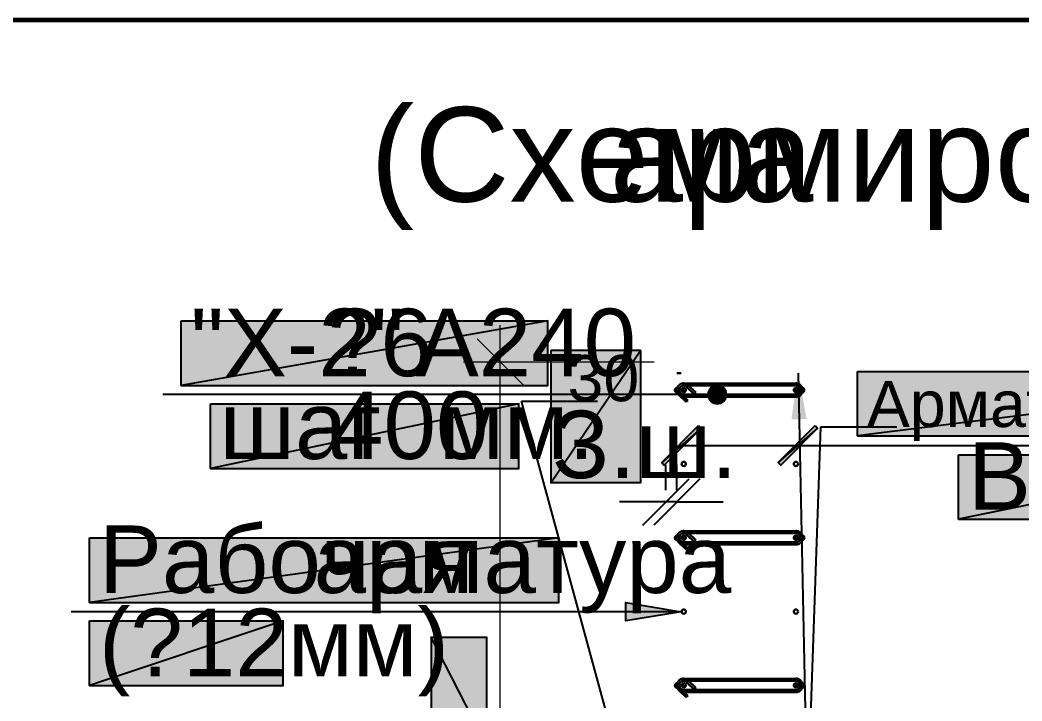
# Model space of a CAD drawing. Extents: x 8 to 21351, y 0 to 420.
# Drawn here: x 10113 to 10167.3, y 255.2 to 292.1 of the extents above; entities that cross this region are included whole.
import ezdxf

# ---------------------------------------------------------------- set-up
doc = ezdxf.new("R2010")
doc.units = 0
for name, color, linetype in [('PDF_ВЫНОСКИ', 7, 'Continuous'), ('TEY_REVIEW_AXIS', 7, 'Continuous'), ('TEY_REVIEW_LEADER', 7, 'Continuous')]:
    doc.layers.add(name, color=color, linetype=linetype)
doc.styles.add('TEYPDFCAD_TEXT', font='arial.ttf')
doc.dimstyles.new('TEYPDFCAD_SCALE_1', dxfattribs={"dimtxt": 2.5, "dimasz": 2.5, "dimexe": 1.25, "dimexo": 0.75, "dimtad": 1, "dimdsep": 46, "dimtxsty": 'Standard', "dimcen": 0.09, "dimadec": 0, "dimazin": 0, "dimtfac": 1, "dimtofl": 0, "dimtmove": 0, "dimatfit": 3, "dimfxl": 1, "dimarcsym": 0})

msp = doc.modelspace()

# ---------------------------------------------------------------- hatches: boundary and pattern name
at = {"true_color": 0xffffff}
h = msp.add_hatch(color=0, dxfattribs=at)
h.paths.add_polyline_path([(10121.728, 275.781), (10141.603, 275.781), (10121.728, 272.267)])
h.paths.add_polyline_path([(10141.603, 275.781), (10121.728, 272.267), (10141.603, 272.267)])
h = msp.add_hatch(color=0, dxfattribs=at)
h.paths.add_polyline_path([(10141.752, 274.172), (10141.752, 266.996), (10146.62, 274.172)])
h.paths.add_polyline_path([(10141.752, 266.996), (10146.62, 274.172), (10146.62, 266.996)])
h = msp.add_hatch(color=0, dxfattribs=at)
h.paths.add_polyline_path([(10158.367, 273.029), (10186.371, 273.029), (10158.367, 269.536)])
h.paths.add_polyline_path([(10186.371, 273.029), (10158.367, 269.536), (10186.371, 269.536)])
for points in [[(10148.715, 272.013), (10148.694, 272.076), (10148.652, 272.119), (10148.588, 272.14), (10148.525, 272.119), (10148.483, 272.076), (10148.461, 272.013), (10148.483, 271.949), (10148.525, 271.907), (10148.588, 271.886), (10148.652, 271.907), (10148.694, 271.949)], [(10155.404, 272.013), (10155.383, 272.076), (10155.341, 272.119), (10155.277, 272.14), (10155.214, 272.119), (10155.171, 272.076), (10155.15, 272.013), (10155.171, 271.949), (10155.214, 271.907), (10155.277, 271.886), (10155.341, 271.907), (10155.383, 271.949)], [(10155.51, 272.013), (10155.489, 272.076), (10155.446, 272.119), (10155.383, 272.14), (10155.319, 272.119), (10155.277, 272.076), (10155.256, 272.013), (10155.277, 271.949), (10155.319, 271.907), (10155.383, 271.886), (10155.446, 271.907), (10155.489, 271.949)], [(10151.234, 271.589), (10151.277, 271.78), (10150.769, 271.78)], [(10148.715, 264.012), (10148.694, 264.075), (10148.652, 264.118), (10148.588, 264.139), (10148.525, 264.118), (10148.483, 264.075), (10148.461, 264.012), (10148.483, 263.948), (10148.525, 263.906), (10148.588, 263.885), (10148.652, 263.906), (10148.694, 263.948)], [(10155.404, 264.012), (10155.383, 264.075), (10155.341, 264.118), (10155.277, 264.139), (10155.214, 264.118), (10155.171, 264.075), (10155.15, 264.012), (10155.171, 263.948), (10155.214, 263.906), (10155.277, 263.885), (10155.341, 263.906), (10155.383, 263.948)], [(10155.51, 264.012), (10155.489, 264.075), (10155.446, 264.118), (10155.383, 264.139), (10155.319, 264.118), (10155.277, 264.075), (10155.256, 264.012), (10155.277, 263.948), (10155.319, 263.906), (10155.383, 263.885), (10155.446, 263.906), (10155.489, 263.948)], [(10148.821, 260.011), (10145.816, 259.524), (10145.816, 260.519)], [(10148.715, 256.011), (10148.694, 256.074), (10148.652, 256.117), (10148.588, 256.138), (10148.525, 256.117), (10148.483, 256.074), (10148.461, 256.011), (10148.483, 255.947), (10148.525, 255.905), (10148.588, 255.884), (10148.652, 255.905), (10148.694, 255.947)], [(10155.404, 256.011), (10155.383, 256.074), (10155.341, 256.117), (10155.277, 256.138), (10155.214, 256.117), (10155.171, 256.074), (10155.15, 256.011), (10155.171, 255.947), (10155.214, 255.905), (10155.277, 255.884), (10155.341, 255.905), (10155.383, 255.947)], [(10155.51, 256.011), (10155.489, 256.074), (10155.446, 256.117), (10155.383, 256.138), (10155.319, 256.117), (10155.277, 256.074), (10155.256, 256.011), (10155.277, 255.947), (10155.319, 255.905), (10155.383, 255.884), (10155.446, 255.905), (10155.489, 255.947)]]:
    msp.add_hatch(color=7).paths.add_polyline_path(points)
h = msp.add_hatch(color=7)
h.paths.add_polyline_path([(10150.43, 272.14), (10150.324, 271.971), (10150.769, 271.78)])
h.paths.add_polyline_path([(10150.324, 271.971), (10150.769, 271.78), (10150.282, 271.78)])
h.paths.add_polyline_path([(10150.769, 271.78), (10150.282, 271.78), (10150.324, 271.589)])
h = msp.add_hatch(color=7)
h.paths.add_polyline_path([(10150.959, 272.246), (10150.769, 272.288), (10150.769, 271.78)])
h.paths.add_polyline_path([(10150.769, 272.288), (10150.769, 271.78), (10150.578, 272.246)])
h.paths.add_polyline_path([(10150.769, 271.78), (10150.578, 272.246), (10150.43, 272.14)])
h = msp.add_hatch(color=7)
h.paths.add_polyline_path([(10151.277, 271.78), (10151.234, 271.971), (10150.769, 271.78)])
h.paths.add_polyline_path([(10151.234, 271.971), (10150.769, 271.78), (10151.128, 272.14)])
h.paths.add_polyline_path([(10150.769, 271.78), (10151.128, 272.14), (10150.959, 272.246)])
h = msp.add_hatch(color=7)
h.paths.add_polyline_path([(10150.324, 271.589), (10150.43, 271.42), (10150.769, 271.78)])
h.paths.add_polyline_path([(10150.43, 271.42), (10150.769, 271.78), (10150.578, 271.314)])
h.paths.add_polyline_path([(10150.769, 271.78), (10150.578, 271.314), (10150.769, 271.272)])
h = msp.add_hatch(color=7)
h.paths.add_polyline_path([(10150.769, 271.272), (10150.959, 271.314), (10150.769, 271.78)])
h.paths.add_polyline_path([(10150.959, 271.314), (10150.769, 271.78), (10151.128, 271.42)])
h.paths.add_polyline_path([(10150.769, 271.78), (10151.128, 271.42), (10151.234, 271.589)])
h = msp.add_hatch(color=0, dxfattribs=at)
h.paths.add_polyline_path([(10123.315, 271.272), (10140.016, 271.272), (10123.315, 267.779)])
h.paths.add_polyline_path([(10140.016, 271.272), (10123.315, 267.779), (10140.016, 267.779)])
h = msp.add_hatch(color=7)
h.paths.add_polyline_path([(10149.753, 270.108), (10149.901, 269.96), (10147.763, 268.097)])
h.paths.add_polyline_path([(10149.901, 269.96), (10147.763, 268.097), (10147.89, 267.949)])
h = msp.add_hatch(color=7)
h.paths.add_polyline_path([(10156.081, 270.108), (10156.208, 269.96), (10154.071, 268.097)])
h.paths.add_polyline_path([(10156.208, 269.96), (10154.071, 268.097), (10154.219, 267.949)])
h = msp.add_hatch(color=0, dxfattribs=at)
h.paths.add_polyline_path([(10163.85, 268.52), (10180.889, 268.52), (10163.85, 265.028)])
h.paths.add_polyline_path([(10180.889, 268.52), (10163.85, 265.028), (10180.889, 265.028)])
h = msp.add_hatch(color=0, dxfattribs=at)
h.paths.add_polyline_path([(10116.775, 264.012), (10142.196, 264.012), (10116.775, 260.519)])
h.paths.add_polyline_path([(10142.196, 264.012), (10116.775, 260.519), (10142.196, 260.519)])
h = msp.add_hatch(color=0, dxfattribs=at)
h.paths.add_polyline_path([(10116.775, 259.524), (10127.253, 259.524), (10116.775, 256.011)])
h.paths.add_polyline_path([(10127.253, 259.524), (10116.775, 256.011), (10127.253, 256.011)])
h = msp.add_hatch(color=0, dxfattribs=at)
h.paths.add_polyline_path([(10135.275, 252.772), (10138.28, 252.772), (10135.275, 258.635)])
h.paths.add_polyline_path([(10138.28, 252.772), (10135.275, 258.635), (10138.28, 258.635)])

# ---------------------------------------------------------------- linework, layer by layer
at = {"color": 7, "lineweight": 5}
msp.add_line((10140.27, 272.288), (10137.772, 274.807), dxfattribs=at)
at = {"color": 0, "lineweight": 0, "true_color": 0xffffff}
for p, q in [((10121.728, 272.267), (10141.603, 272.267)), ((10123.315, 267.779), (10140.016, 267.779)), ((10163.85, 265.028), (10180.889, 265.028)), ((10116.775, 256.011), (10127.253, 256.011))]:
    msp.add_line(p, q, dxfattribs=at)
at = {"color": 7, "lineweight": 30}
for p, q in [((10148.589, 272.042), (10148.588, 272.023)), ((10148.588, 272.023), (10148.59, 271.986)), ((10148.588, 272.023), (10148.589, 272.004)), ((10148.59, 272.06), (10148.589, 272.042)), ((10148.589, 272.004), (10148.591, 271.984)), ((10148.593, 272.078), (10148.59, 272.06)), ((10148.59, 271.986), (10148.596, 271.949)), ((10148.591, 271.984), (10148.593, 271.965)), ((10148.596, 272.096), (10148.593, 272.078)), ((10148.593, 271.965), (10148.597, 271.946)), ((10148.6, 272.114), (10148.596, 272.096)), ((10148.596, 271.949), (10148.605, 271.913)), ((10148.597, 271.946), (10148.601, 271.927)), ((10148.605, 272.131), (10148.6, 272.114)), ((10148.601, 271.927), (10148.607, 271.908)), ((10148.61, 272.148), (10148.605, 272.131)), ((10148.605, 271.913), (10148.618, 271.879)), ((10148.617, 272.165), (10148.61, 272.148)), ((10148.624, 272.182), (10148.617, 272.165)), ((10148.632, 272.198), (10148.624, 272.182)), ((10148.641, 272.214), (10148.632, 272.198)), ((10148.651, 272.229), (10148.641, 272.214)), ((10148.661, 272.244), (10148.651, 272.229)), ((10148.672, 272.258), (10148.661, 272.244)), ((10148.684, 272.272), (10148.672, 272.258)), ((10148.697, 272.285), (10148.684, 272.272)), ((10148.71, 272.298), (10148.697, 272.285)), ((10148.724, 272.31), (10148.71, 272.298)), ((10148.716, 272.035), (10148.715, 272.023)), ((10148.715, 272.023), (10148.717, 271.999)), ((10148.715, 272.023), (10148.716, 272.011)), ((10148.715, 271.759), (10148.715, 272.013)), ((10148.717, 272.047), (10148.716, 272.035)), ((10148.716, 272.011), (10148.717, 271.999)), ((10148.718, 272.059), (10148.717, 272.047)), ((10148.717, 271.999), (10148.72, 271.974)), ((10148.717, 271.999), (10148.718, 271.987)), ((10148.72, 272.071), (10148.718, 272.059)), ((10148.718, 271.987), (10148.72, 271.976)), ((10148.723, 272.083), (10148.72, 272.071)), ((10148.72, 271.976), (10148.723, 271.964)), ((10148.72, 271.974), (10148.726, 271.951)), ((10148.726, 272.094), (10148.723, 272.083)), ((10148.723, 271.964), (10148.726, 271.953)), ((10148.739, 272.321), (10148.724, 272.31)), ((10148.73, 272.105), (10148.726, 272.094)), ((10148.726, 271.953), (10148.73, 271.941)), ((10148.726, 271.951), (10148.735, 271.929)), ((10148.734, 272.117), (10148.73, 272.105)), ((10148.73, 271.941), (10148.734, 271.93)), ((10148.739, 272.127), (10148.734, 272.117)), ((10148.734, 271.93), (10148.739, 271.919)), ((10148.735, 271.929), (10148.745, 271.907)), ((10148.753, 272.332), (10148.739, 272.321)), ((10148.744, 272.138), (10148.739, 272.127)), ((10148.739, 271.919), (10148.744, 271.909)), ((10148.75, 272.148), (10148.744, 272.138)), ((10148.756, 272.158), (10148.75, 272.148)), ((10148.769, 272.341), (10148.753, 272.332)), ((10148.763, 272.168), (10148.756, 272.158)), ((10148.771, 272.178), (10148.763, 272.168)), ((10148.784, 272.35), (10148.769, 272.341)), ((10148.778, 272.187), (10148.771, 272.178)), ((10148.787, 272.196), (10148.778, 272.187)), ((10148.801, 272.358), (10148.784, 272.35)), ((10148.796, 272.204), (10148.787, 272.196)), ((10148.805, 272.212), (10148.796, 272.204)), ((10148.817, 272.366), (10148.801, 272.358)), ((10148.814, 272.219), (10148.805, 272.212)), ((10148.824, 272.226), (10148.814, 272.219)), ((10148.834, 272.372), (10148.817, 272.366)), ((10148.834, 272.232), (10148.824, 272.226)), ((10148.851, 272.378), (10148.834, 272.372)), ((10148.844, 272.238), (10148.834, 272.232)), ((10148.855, 272.243), (10148.844, 272.238)), ((10148.869, 272.383), (10148.851, 272.378)), ((10148.866, 272.248), (10148.855, 272.243)), ((10148.877, 272.253), (10148.866, 272.248)), ((10148.886, 272.387), (10148.869, 272.383)), ((10148.888, 272.256), (10148.877, 272.253)), ((10148.904, 272.39), (10148.886, 272.387)), ((10148.9, 272.259), (10148.888, 272.256)), ((10148.911, 272.262), (10148.9, 272.259)), ((10148.922, 272.392), (10148.904, 272.39)), ((10148.923, 272.264), (10148.911, 272.262)), ((10148.941, 272.393), (10148.922, 272.392)), ((10148.935, 272.266), (10148.923, 272.264)), ((10148.947, 272.267), (10148.935, 272.266)), ((10148.959, 272.394), (10148.941, 272.393)), ((10148.959, 272.267), (10148.947, 272.267)), ((10155.023, 272.373), (10148.948, 272.373)), ((10155.023, 272.267), (10148.948, 272.267)), ((10148.971, 272.267), (10148.959, 272.267)), ((10148.983, 272.266), (10148.971, 272.267)), ((10148.995, 272.264), (10148.983, 272.266)), ((10149.007, 272.262), (10148.995, 272.264)), ((10149.018, 272.259), (10149.007, 272.262)), ((10149.03, 272.256), (10149.018, 272.259)), ((10149.041, 272.253), (10149.03, 272.256)), ((10149.052, 272.248), (10149.041, 272.253)), ((10149.063, 272.243), (10149.052, 272.248)), ((10149.074, 272.238), (10149.063, 272.243)), ((10149.084, 272.232), (10149.074, 272.238)), ((10149.094, 272.226), (10149.084, 272.232)), ((10149.104, 272.219), (10149.094, 272.226)), ((10149.113, 272.212), (10149.104, 272.219)), ((10149.122, 272.204), (10149.113, 272.212)), ((10149.118, 272.182), (10149.52, 271.801)), ((10149.131, 272.196), (10149.122, 272.204)), ((10149.223, 272.267), (10149.604, 271.886)), ((10155.072, 272.392), (10155.034, 272.394)), ((10155.059, 272.266), (10155.034, 272.267)), ((10155.083, 272.262), (10155.059, 272.266)), ((10155.108, 272.386), (10155.072, 272.392)), ((10155.106, 272.256), (10155.083, 272.262)), ((10155.129, 272.248), (10155.106, 272.256)), ((10155.144, 272.377), (10155.108, 272.386)), ((10155.15, 272.237), (10155.129, 272.248)), ((10155.178, 272.365), (10155.144, 272.377)), ((10155.17, 272.225), (10155.15, 272.237)), ((10155.189, 272.211), (10155.17, 272.225)), ((10155.21, 272.349), (10155.178, 272.365)), ((10155.206, 272.196), (10155.189, 272.211)), ((10155.222, 272.178), (10155.206, 272.196)), ((10155.241, 272.331), (10155.21, 272.349)), ((10155.236, 272.16), (10155.222, 272.178)), ((10155.248, 272.139), (10155.236, 272.16)), ((10155.269, 272.309), (10155.241, 272.331)), ((10155.258, 272.118), (10155.248, 272.139)), ((10155.248, 271.907), (10155.258, 271.929)), ((10155.266, 272.096), (10155.258, 272.118)), ((10155.258, 271.929), (10155.266, 271.951)), ((10155.272, 272.072), (10155.266, 272.096)), ((10155.266, 271.951), (10155.272, 271.974)), ((10155.296, 272.285), (10155.269, 272.309)), ((10155.276, 272.048), (10155.272, 272.072)), ((10155.272, 271.974), (10155.276, 271.999)), ((10155.277, 272.023), (10155.276, 272.048)), ((10155.276, 271.999), (10155.277, 272.023)), ((10155.32, 272.259), (10155.296, 272.285)), ((10155.341, 272.231), (10155.32, 272.259)), ((10155.359, 272.2), (10155.341, 272.231)), ((10155.375, 272.168), (10155.359, 272.2)), ((10155.388, 272.134), (10155.375, 272.168)), ((10155.375, 271.879), (10155.388, 271.913)), ((10155.397, 272.098), (10155.388, 272.134)), ((10155.388, 271.913), (10155.397, 271.949)), ((10155.402, 272.061), (10155.397, 272.098)), ((10155.397, 271.949), (10155.402, 271.986)), ((10155.404, 272.023), (10155.402, 272.061)), ((10155.402, 271.986), (10155.404, 272.023)), ((10148.607, 271.908), (10148.613, 271.89)), ((10148.613, 271.89), (10148.621, 271.872)), ((10148.618, 271.879), (10148.633, 271.847)), ((10148.621, 271.872), (10148.629, 271.855)), ((10148.629, 271.855), (10148.638, 271.838)), ((10148.633, 271.847), (10148.652, 271.816)), ((10148.638, 271.838), (10148.649, 271.821)), ((10148.649, 271.821), (10148.66, 271.805)), ((10148.652, 271.816), (10148.673, 271.788)), ((10148.66, 271.805), (10148.671, 271.79)), ((10148.671, 271.79), (10148.684, 271.775)), ((10148.673, 271.788), (10148.697, 271.761)), ((10148.684, 271.775), (10148.698, 271.761)), ((10148.694, 271.759), (10149.096, 271.378)), ((10148.697, 271.761), (10148.723, 271.738)), ((10148.698, 271.761), (10148.712, 271.747)), ((10148.723, 271.738), (10148.752, 271.716)), ((10148.744, 271.909), (10148.75, 271.898)), ((10148.745, 271.907), (10148.757, 271.887)), ((10148.75, 271.898), (10148.756, 271.888)), ((10148.752, 271.716), (10148.782, 271.698)), ((10148.756, 271.888), (10148.763, 271.879)), ((10148.757, 271.887), (10148.771, 271.869)), ((10148.763, 271.879), (10148.771, 271.869)), ((10148.771, 271.869), (10148.787, 271.851)), ((10148.771, 271.869), (10148.778, 271.86)), ((10148.778, 271.86), (10148.787, 271.851)), ((10148.779, 271.843), (10149.181, 271.462)), ((10148.782, 271.698), (10148.815, 271.682)), ((10148.787, 271.851), (10148.804, 271.836)), ((10148.804, 271.836), (10148.823, 271.822)), ((10148.815, 271.682), (10148.849, 271.67)), ((10148.823, 271.822), (10148.843, 271.809)), ((10148.843, 271.809), (10148.864, 271.799)), ((10148.849, 271.67), (10148.884, 271.661)), ((10148.864, 271.799), (10148.887, 271.791)), ((10148.884, 271.661), (10148.921, 271.655)), ((10148.887, 271.791), (10148.91, 271.785)), ((10148.91, 271.785), (10148.934, 271.781)), ((10148.921, 271.655), (10148.959, 271.653)), ((10148.934, 271.781), (10148.959, 271.78)), ((10148.948, 271.78), (10155.023, 271.78)), ((10148.948, 271.653), (10155.023, 271.653)), ((10149.096, 271.378), (10149.181, 271.462)), ((10149.52, 271.801), (10149.604, 271.886)), ((10155.034, 271.78), (10155.059, 271.781)), ((10155.034, 271.653), (10155.072, 271.655)), ((10155.059, 271.781), (10155.083, 271.785)), ((10155.072, 271.655), (10155.108, 271.661)), ((10155.083, 271.785), (10155.106, 271.791)), ((10155.106, 271.791), (10155.129, 271.799)), ((10155.108, 271.661), (10155.144, 271.67)), ((10155.129, 271.799), (10155.15, 271.809)), ((10155.144, 271.67), (10155.178, 271.682)), ((10155.15, 271.809), (10155.17, 271.822)), ((10155.17, 271.822), (10155.189, 271.836)), ((10155.178, 271.682), (10155.21, 271.698)), ((10155.189, 271.836), (10155.206, 271.851)), ((10155.206, 271.851), (10155.222, 271.869)), ((10155.21, 271.698), (10155.241, 271.716)), ((10155.222, 271.869), (10155.236, 271.887)), ((10155.236, 271.887), (10155.248, 271.907)), ((10155.241, 271.716), (10155.269, 271.738)), ((10155.269, 271.738), (10155.296, 271.761)), ((10155.296, 271.761), (10155.32, 271.788)), ((10155.32, 271.788), (10155.341, 271.816)), ((10155.341, 271.816), (10155.359, 271.847)), ((10155.359, 271.847), (10155.375, 271.879)), ((10148.739, 264.32), (10148.724, 264.309)), ((10148.753, 264.331), (10148.739, 264.32)), ((10148.769, 264.34), (10148.753, 264.331)), ((10148.784, 264.349), (10148.769, 264.34)), ((10148.801, 264.357), (10148.784, 264.349)), ((10148.817, 264.365), (10148.801, 264.357)), ((10148.834, 264.371), (10148.817, 264.365)), ((10148.851, 264.377), (10148.834, 264.371)), ((10148.869, 264.382), (10148.851, 264.377)), ((10148.886, 264.386), (10148.869, 264.382)), ((10148.904, 264.389), (10148.886, 264.386)), ((10148.922, 264.391), (10148.904, 264.389)), ((10148.941, 264.392), (10148.922, 264.391)), ((10148.959, 264.393), (10148.941, 264.392)), ((10155.023, 264.372), (10148.948, 264.372)), ((10155.072, 264.391), (10155.034, 264.393)), ((10155.108, 264.385), (10155.072, 264.391)), ((10155.144, 264.376), (10155.108, 264.385)), ((10155.178, 264.364), (10155.144, 264.376)), ((10155.21, 264.348), (10155.178, 264.364)), ((10155.241, 264.33), (10155.21, 264.348)), ((10155.269, 264.308), (10155.241, 264.33)), ((10148.589, 264.041), (10148.588, 264.022)), ((10148.588, 264.022), (10148.59, 263.985)), ((10148.588, 264.022), (10148.589, 264.003)), ((10148.59, 264.059), (10148.589, 264.041)), ((10148.589, 264.003), (10148.591, 263.983)), ((10148.593, 264.077), (10148.59, 264.059)), ((10148.59, 263.985), (10148.596, 263.948)), ((10148.591, 263.983), (10148.593, 263.964)), ((10148.596, 264.095), (10148.593, 264.077)), ((10148.593, 263.964), (10148.597, 263.945)), ((10148.6, 264.113), (10148.596, 264.095)), ((10148.596, 263.948), (10148.605, 263.912)), ((10148.597, 263.945), (10148.601, 263.926)), ((10148.605, 264.13), (10148.6, 264.113)), ((10148.601, 263.926), (10148.607, 263.907)), ((10148.61, 264.147), (10148.605, 264.13)), ((10148.605, 263.912), (10148.618, 263.878)), ((10148.607, 263.907), (10148.613, 263.889)), ((10148.617, 264.164), (10148.61, 264.147)), ((10148.613, 263.889), (10148.621, 263.871)), ((10148.624, 264.181), (10148.617, 264.164)), ((10148.618, 263.878), (10148.633, 263.846)), ((10148.621, 263.871), (10148.629, 263.854)), ((10148.632, 264.197), (10148.624, 264.181)), ((10148.629, 263.854), (10148.638, 263.837)), ((10148.641, 264.213), (10148.632, 264.197)), ((10148.633, 263.846), (10148.652, 263.815)), ((10148.638, 263.837), (10148.649, 263.82)), ((10148.651, 264.228), (10148.641, 264.213)), ((10148.649, 263.82), (10148.66, 263.804)), ((10148.661, 264.243), (10148.651, 264.228)), ((10148.652, 263.815), (10148.673, 263.787)), ((10148.66, 263.804), (10148.671, 263.789)), ((10148.672, 264.257), (10148.661, 264.243)), ((10148.671, 263.789), (10148.684, 263.774)), ((10148.684, 264.271), (10148.672, 264.257)), ((10148.673, 263.787), (10148.697, 263.76)), ((10148.697, 264.284), (10148.684, 264.271)), ((10148.684, 263.774), (10148.698, 263.76)), ((10148.71, 264.297), (10148.697, 264.284)), ((10148.724, 264.309), (10148.71, 264.297)), ((10148.716, 264.034), (10148.715, 264.022)), ((10148.715, 264.022), (10148.717, 263.998)), ((10148.715, 264.022), (10148.716, 264.01)), ((10148.715, 263.758), (10148.715, 264.012)), ((10148.717, 264.046), (10148.716, 264.034)), ((10148.716, 264.01), (10148.717, 263.998)), ((10148.718, 264.058), (10148.717, 264.046)), ((10148.717, 263.998), (10148.72, 263.973)), ((10148.717, 263.998), (10148.718, 263.986)), ((10148.72, 264.07), (10148.718, 264.058)), ((10148.718, 263.986), (10148.72, 263.975)), ((10148.723, 264.082), (10148.72, 264.07)), ((10148.72, 263.975), (10148.723, 263.963)), ((10148.72, 263.973), (10148.726, 263.95)), ((10148.726, 264.093), (10148.723, 264.082)), ((10148.723, 263.963), (10148.726, 263.952)), ((10148.73, 264.104), (10148.726, 264.093)), ((10148.726, 263.952), (10148.73, 263.94)), ((10148.726, 263.95), (10148.735, 263.928)), ((10148.734, 264.116), (10148.73, 264.104)), ((10148.73, 263.94), (10148.734, 263.929)), ((10148.739, 264.126), (10148.734, 264.116)), ((10148.734, 263.929), (10148.739, 263.918)), ((10148.735, 263.928), (10148.745, 263.906)), ((10148.744, 264.137), (10148.739, 264.126)), ((10148.739, 263.918), (10148.744, 263.908)), ((10148.75, 264.147), (10148.744, 264.137)), ((10148.744, 263.908), (10148.75, 263.897)), ((10148.745, 263.906), (10148.757, 263.886)), ((10148.756, 264.157), (10148.75, 264.147)), ((10148.75, 263.897), (10148.756, 263.887)), ((10148.763, 264.167), (10148.756, 264.157)), ((10148.756, 263.887), (10148.763, 263.878)), ((10148.757, 263.886), (10148.771, 263.868)), ((10148.771, 264.177), (10148.763, 264.167)), ((10148.763, 263.878), (10148.771, 263.868)), ((10148.778, 264.186), (10148.771, 264.177)), ((10148.771, 263.868), (10148.787, 263.85)), ((10148.771, 263.868), (10148.778, 263.859)), ((10148.787, 264.195), (10148.778, 264.186)), ((10148.778, 263.859), (10148.787, 263.85)), ((10148.779, 263.842), (10149.181, 263.461)), ((10148.796, 264.203), (10148.787, 264.195)), ((10148.787, 263.85), (10148.804, 263.835)), ((10148.805, 264.211), (10148.796, 264.203)), ((10148.804, 263.835), (10148.823, 263.821)), ((10148.814, 264.218), (10148.805, 264.211)), ((10148.824, 264.225), (10148.814, 264.218)), ((10148.823, 263.821), (10148.843, 263.808)), ((10148.834, 264.231), (10148.824, 264.225)), ((10148.844, 264.237), (10148.834, 264.231)), ((10148.843, 263.808), (10148.864, 263.798)), ((10148.855, 264.242), (10148.844, 264.237)), ((10148.866, 264.247), (10148.855, 264.242)), ((10148.864, 263.798), (10148.887, 263.79)), ((10148.877, 264.252), (10148.866, 264.247)), ((10148.888, 264.255), (10148.877, 264.252)), ((10148.887, 263.79), (10148.91, 263.784)), ((10148.9, 264.258), (10148.888, 264.255)), ((10148.911, 264.261), (10148.9, 264.258)), ((10148.91, 263.784), (10148.934, 263.78)), ((10148.923, 264.263), (10148.911, 264.261)), ((10148.935, 264.265), (10148.923, 264.263)), ((10148.934, 263.78), (10148.959, 263.779)), ((10148.947, 264.266), (10148.935, 264.265)), ((10148.959, 264.266), (10148.947, 264.266)), ((10155.023, 264.266), (10148.948, 264.266)), ((10148.948, 263.779), (10155.023, 263.779)), ((10148.971, 264.266), (10148.959, 264.266)), ((10148.983, 264.265), (10148.971, 264.266)), ((10148.995, 264.263), (10148.983, 264.265)), ((10149.007, 264.261), (10148.995, 264.263)), ((10149.018, 264.258), (10149.007, 264.261)), ((10149.03, 264.255), (10149.018, 264.258)), ((10149.041, 264.252), (10149.03, 264.255)), ((10149.052, 264.247), (10149.041, 264.252)), ((10149.063, 264.242), (10149.052, 264.247)), ((10149.074, 264.237), (10149.063, 264.242)), ((10149.084, 264.231), (10149.074, 264.237)), ((10149.094, 264.225), (10149.084, 264.231)), ((10149.104, 264.218), (10149.094, 264.225)), ((10149.113, 264.211), (10149.104, 264.218)), ((10149.122, 264.203), (10149.113, 264.211)), ((10149.118, 264.181), (10149.52, 263.8)), ((10149.131, 264.195), (10149.122, 264.203)), ((10149.223, 264.266), (10149.604, 263.885)), ((10149.52, 263.8), (10149.604, 263.885)), ((10155.059, 264.265), (10155.034, 264.266)), ((10155.034, 263.779), (10155.059, 263.78)), ((10155.083, 264.261), (10155.059, 264.265)), ((10155.059, 263.78), (10155.083, 263.784)), ((10155.106, 264.255), (10155.083, 264.261)), ((10155.083, 263.784), (10155.106, 263.79)), ((10155.129, 264.247), (10155.106, 264.255)), ((10155.106, 263.79), (10155.129, 263.798)), ((10155.15, 264.236), (10155.129, 264.247)), ((10155.129, 263.798), (10155.15, 263.808)), ((10155.17, 264.224), (10155.15, 264.236)), ((10155.15, 263.808), (10155.17, 263.821)), ((10155.189, 264.21), (10155.17, 264.224)), ((10155.17, 263.821), (10155.189, 263.835)), ((10155.206, 264.195), (10155.189, 264.21)), ((10155.189, 263.835), (10155.206, 263.85)), ((10155.222, 264.177), (10155.206, 264.195)), ((10155.206, 263.85), (10155.222, 263.868)), ((10155.236, 264.159), (10155.222, 264.177)), ((10155.222, 263.868), (10155.236, 263.886)), ((10155.248, 264.138), (10155.236, 264.159)), ((10155.236, 263.886), (10155.248, 263.906)), ((10155.258, 264.117), (10155.248, 264.138)), ((10155.248, 263.906), (10155.258, 263.928)), ((10155.266, 264.095), (10155.258, 264.117)), ((10155.258, 263.928), (10155.266, 263.95)), ((10155.272, 264.071), (10155.266, 264.095)), ((10155.266, 263.95), (10155.272, 263.973)), ((10155.296, 264.284), (10155.269, 264.308)), ((10155.276, 264.047), (10155.272, 264.071)), ((10155.272, 263.973), (10155.276, 263.998)), ((10155.277, 264.022), (10155.276, 264.047)), ((10155.276, 263.998), (10155.277, 264.022)), ((10155.32, 264.258), (10155.296, 264.284)), ((10155.296, 263.76), (10155.32, 263.787)), ((10155.341, 264.23), (10155.32, 264.258)), ((10155.32, 263.787), (10155.341, 263.815)), ((10155.359, 264.199), (10155.341, 264.23)), ((10155.341, 263.815), (10155.359, 263.846)), ((10155.375, 264.167), (10155.359, 264.199)), ((10155.359, 263.846), (10155.375, 263.878)), ((10155.388, 264.133), (10155.375, 264.167)), ((10155.375, 263.878), (10155.388, 263.912)), ((10155.397, 264.097), (10155.388, 264.133)), ((10155.388, 263.912), (10155.397, 263.948)), ((10155.402, 264.06), (10155.397, 264.097)), ((10155.397, 263.948), (10155.402, 263.985)), ((10155.404, 264.022), (10155.402, 264.06)), ((10155.402, 263.985), (10155.404, 264.022)), ((10148.694, 263.758), (10149.096, 263.377)), ((10148.697, 263.76), (10148.723, 263.737)), ((10148.698, 263.76), (10148.712, 263.746)), ((10148.723, 263.737), (10148.752, 263.715)), ((10148.752, 263.715), (10148.782, 263.697)), ((10148.782, 263.697), (10148.815, 263.681)), ((10148.815, 263.681), (10148.849, 263.669)), ((10148.849, 263.669), (10148.884, 263.66)), ((10148.884, 263.66), (10148.921, 263.654)), ((10148.921, 263.654), (10148.959, 263.652)), ((10148.948, 263.652), (10155.023, 263.652)), ((10149.096, 263.377), (10149.181, 263.461)), ((10155.034, 263.652), (10155.072, 263.654)), ((10155.072, 263.654), (10155.108, 263.66)), ((10155.108, 263.66), (10155.144, 263.669)), ((10155.144, 263.669), (10155.178, 263.681)), ((10155.178, 263.681), (10155.21, 263.697)), ((10155.21, 263.697), (10155.241, 263.715)), ((10155.241, 263.715), (10155.269, 263.737)), ((10155.269, 263.737), (10155.296, 263.76)), ((10148.624, 256.18), (10148.617, 256.163)), ((10148.632, 256.196), (10148.624, 256.18)), ((10148.641, 256.212), (10148.632, 256.196)), ((10148.651, 256.227), (10148.641, 256.212)), ((10148.661, 256.242), (10148.651, 256.227)), ((10148.672, 256.256), (10148.661, 256.242)), ((10148.684, 256.27), (10148.672, 256.256)), ((10148.697, 256.283), (10148.684, 256.27)), ((10148.71, 256.296), (10148.697, 256.283)), ((10148.724, 256.308), (10148.71, 256.296)), ((10148.739, 256.319), (10148.724, 256.308)), ((10148.753, 256.33), (10148.739, 256.319)), ((10148.769, 256.339), (10148.753, 256.33)), ((10148.771, 256.176), (10148.763, 256.166)), ((10148.784, 256.348), (10148.769, 256.339)), ((10148.778, 256.185), (10148.771, 256.176)), ((10148.787, 256.194), (10148.778, 256.185)), ((10148.801, 256.356), (10148.784, 256.348)), ((10148.796, 256.202), (10148.787, 256.194)), ((10148.805, 256.21), (10148.796, 256.202)), ((10148.817, 256.364), (10148.801, 256.356)), ((10148.814, 256.217), (10148.805, 256.21)), ((10148.824, 256.224), (10148.814, 256.217)), ((10148.834, 256.37), (10148.817, 256.364)), ((10148.834, 256.23), (10148.824, 256.224)), ((10148.851, 256.376), (10148.834, 256.37)), ((10148.844, 256.236), (10148.834, 256.23)), ((10148.855, 256.241), (10148.844, 256.236)), ((10148.869, 256.381), (10148.851, 256.376)), ((10148.866, 256.246), (10148.855, 256.241)), ((10148.877, 256.251), (10148.866, 256.246)), ((10148.886, 256.385), (10148.869, 256.381)), ((10148.888, 256.254), (10148.877, 256.251)), ((10148.904, 256.388), (10148.886, 256.385)), ((10148.9, 256.257), (10148.888, 256.254)), ((10148.911, 256.26), (10148.9, 256.257)), ((10148.922, 256.39), (10148.904, 256.388)), ((10148.923, 256.262), (10148.911, 256.26)), ((10148.941, 256.391), (10148.922, 256.39)), ((10148.935, 256.264), (10148.923, 256.262)), ((10148.959, 256.392), (10148.941, 256.391)), ((10148.959, 256.265), (10148.947, 256.265)), ((10155.023, 256.371), (10148.948, 256.371)), ((10155.023, 256.265), (10148.948, 256.265)), ((10148.971, 256.265), (10148.959, 256.265)), ((10148.983, 256.264), (10148.971, 256.265)), ((10148.995, 256.262), (10148.983, 256.264)), ((10149.007, 256.26), (10148.995, 256.262)), ((10149.018, 256.257), (10149.007, 256.26)), ((10149.03, 256.254), (10149.018, 256.257)), ((10149.041, 256.251), (10149.03, 256.254)), ((10149.052, 256.246), (10149.041, 256.251)), ((10149.063, 256.241), (10149.052, 256.246)), ((10149.074, 256.236), (10149.063, 256.241)), ((10149.084, 256.23), (10149.074, 256.236)), ((10149.094, 256.224), (10149.084, 256.23)), ((10149.104, 256.217), (10149.094, 256.224)), ((10149.113, 256.21), (10149.104, 256.217)), ((10149.122, 256.202), (10149.113, 256.21)), ((10149.118, 256.18), (10149.52, 255.799)), ((10149.131, 256.194), (10149.122, 256.202)), ((10149.223, 256.265), (10149.604, 255.884)), ((10155.072, 256.39), (10155.034, 256.392)), ((10155.059, 256.264), (10155.034, 256.265)), ((10155.083, 256.26), (10155.059, 256.264)), ((10155.108, 256.384), (10155.072, 256.39)), ((10155.106, 256.254), (10155.083, 256.26)), ((10155.129, 256.246), (10155.106, 256.254)), ((10155.144, 256.375), (10155.108, 256.384)), ((10155.15, 256.235), (10155.129, 256.246)), ((10155.178, 256.363), (10155.144, 256.375)), ((10155.17, 256.223), (10155.15, 256.235)), ((10155.189, 256.209), (10155.17, 256.223)), ((10155.21, 256.347), (10155.178, 256.363)), ((10155.206, 256.194), (10155.189, 256.209)), ((10155.222, 256.176), (10155.206, 256.194)), ((10155.241, 256.329), (10155.21, 256.347)), ((10155.236, 256.158), (10155.222, 256.176)), ((10155.269, 256.307), (10155.241, 256.329)), ((10155.296, 256.283), (10155.269, 256.307)), ((10155.32, 256.257), (10155.296, 256.283)), ((10155.341, 256.229), (10155.32, 256.257)), ((10155.359, 256.198), (10155.341, 256.229)), ((10155.375, 256.166), (10155.359, 256.198)), ((10148.589, 256.04), (10148.588, 256.021)), ((10148.588, 256.021), (10148.59, 255.984)), ((10148.588, 256.021), (10148.589, 256.002)), ((10148.59, 256.058), (10148.589, 256.04)), ((10148.589, 256.002), (10148.591, 255.982)), ((10148.593, 256.076), (10148.59, 256.058)), ((10148.59, 255.984), (10148.596, 255.947)), ((10148.591, 255.982), (10148.593, 255.963)), ((10148.596, 256.094), (10148.593, 256.076)), ((10148.593, 255.963), (10148.597, 255.944)), ((10148.6, 256.112), (10148.596, 256.094)), ((10148.596, 255.947), (10148.605, 255.911)), ((10148.597, 255.944), (10148.601, 255.925)), ((10148.605, 256.129), (10148.6, 256.112)), ((10148.601, 255.925), (10148.607, 255.906)), ((10148.61, 256.146), (10148.605, 256.129)), ((10148.605, 255.911), (10148.618, 255.877)), ((10148.607, 255.906), (10148.613, 255.888)), ((10148.617, 256.163), (10148.61, 256.146)), ((10148.613, 255.888), (10148.621, 255.87)), ((10148.618, 255.877), (10148.633, 255.845)), ((10148.621, 255.87), (10148.629, 255.853)), ((10148.629, 255.853), (10148.638, 255.836)), ((10148.633, 255.845), (10148.652, 255.814)), ((10148.638, 255.836), (10148.649, 255.819)), ((10148.649, 255.819), (10148.66, 255.803)), ((10148.652, 255.814), (10148.673, 255.786)), ((10148.66, 255.803), (10148.671, 255.788)), ((10148.671, 255.788), (10148.684, 255.773)), ((10148.673, 255.786), (10148.697, 255.759)), ((10148.684, 255.773), (10148.698, 255.759)), ((10148.694, 255.757), (10149.096, 255.376)), ((10148.697, 255.759), (10148.723, 255.736)), ((10148.698, 255.759), (10148.712, 255.745)), ((10148.716, 256.033), (10148.715, 256.021)), ((10148.715, 256.021), (10148.717, 255.997)), ((10148.715, 256.021), (10148.716, 256.009)), ((10148.715, 255.757), (10148.715, 256.011)), ((10148.717, 256.045), (10148.716, 256.033)), ((10148.716, 256.009), (10148.717, 255.997)), ((10148.718, 256.057), (10148.717, 256.045)), ((10148.717, 255.997), (10148.72, 255.972)), ((10148.717, 255.997), (10148.718, 255.985)), ((10148.72, 256.069), (10148.718, 256.057)), ((10148.718, 255.985), (10148.72, 255.974)), ((10148.723, 256.081), (10148.72, 256.069)), ((10148.72, 255.974), (10148.723, 255.962)), ((10148.72, 255.972), (10148.726, 255.949)), ((10148.726, 256.092), (10148.723, 256.081)), ((10148.723, 255.962), (10148.726, 255.951)), ((10148.723, 255.736), (10148.752, 255.714)), ((10148.73, 256.103), (10148.726, 256.092)), ((10148.726, 255.951), (10148.73, 255.939)), ((10148.726, 255.949), (10148.735, 255.927)), ((10148.734, 256.115), (10148.73, 256.103)), ((10148.73, 255.939), (10148.734, 255.928)), ((10148.739, 256.125), (10148.734, 256.115)), ((10148.734, 255.928), (10148.739, 255.917)), ((10148.735, 255.927), (10148.745, 255.905)), ((10148.744, 256.136), (10148.739, 256.125)), ((10148.739, 255.917), (10148.744, 255.907)), ((10148.75, 256.146), (10148.744, 256.136)), ((10148.744, 255.907), (10148.75, 255.896)), ((10148.745, 255.905), (10148.757, 255.885)), ((10148.756, 256.156), (10148.75, 256.146)), ((10148.75, 255.896), (10148.756, 255.886)), ((10148.752, 255.714), (10148.782, 255.696)), ((10148.763, 256.166), (10148.756, 256.156)), ((10148.756, 255.886), (10148.763, 255.877)), ((10148.757, 255.885), (10148.771, 255.867)), ((10148.763, 255.877), (10148.771, 255.867)), ((10148.771, 255.867), (10148.787, 255.849)), ((10148.771, 255.867), (10148.778, 255.858)), ((10148.778, 255.858), (10148.787, 255.849)), ((10148.779, 255.841), (10149.181, 255.46)), ((10148.782, 255.696), (10148.815, 255.68)), ((10148.787, 255.849), (10148.804, 255.834)), ((10148.804, 255.834), (10148.823, 255.82)), ((10148.815, 255.68), (10148.849, 255.668)), ((10148.823, 255.82), (10148.843, 255.807)), ((10148.843, 255.807), (10148.864, 255.797)), ((10148.849, 255.668), (10148.884, 255.659)), ((10148.864, 255.797), (10148.887, 255.789)), ((10148.884, 255.659), (10148.921, 255.653)), ((10148.887, 255.789), (10148.91, 255.783)), ((10148.91, 255.783), (10148.934, 255.779)), ((10148.921, 255.653), (10148.959, 255.651)), ((10148.934, 255.779), (10148.959, 255.778)), ((10148.948, 255.778), (10155.023, 255.778)), ((10148.948, 255.651), (10155.023, 255.651)), ((10149.52, 255.799), (10149.604, 255.884)), ((10155.034, 255.778), (10155.059, 255.779)), ((10155.034, 255.651), (10155.072, 255.653)), ((10155.059, 255.779), (10155.083, 255.783)), ((10155.072, 255.653), (10155.108, 255.659)), ((10155.083, 255.783), (10155.106, 255.789)), ((10155.106, 255.789), (10155.129, 255.797)), ((10155.108, 255.659), (10155.144, 255.668)), ((10155.129, 255.797), (10155.15, 255.807)), ((10155.144, 255.668), (10155.178, 255.68)), ((10155.15, 255.807), (10155.17, 255.82)), ((10155.17, 255.82), (10155.189, 255.834)), ((10155.178, 255.68), (10155.21, 255.696)), ((10155.189, 255.834), (10155.206, 255.849)), ((10155.206, 255.849), (10155.222, 255.867)), ((10155.21, 255.696), (10155.241, 255.714)), ((10155.222, 255.867), (10155.236, 255.885)), ((10155.248, 256.137), (10155.236, 256.158)), ((10155.236, 255.885), (10155.248, 255.905)), ((10155.241, 255.714), (10155.269, 255.736)), ((10155.258, 256.116), (10155.248, 256.137)), ((10155.248, 255.905), (10155.258, 255.927)), ((10155.266, 256.094), (10155.258, 256.116)), ((10155.258, 255.927), (10155.266, 255.949)), ((10155.272, 256.07), (10155.266, 256.094)), ((10155.266, 255.949), (10155.272, 255.972)), ((10155.269, 255.736), (10155.296, 255.759)), ((10155.276, 256.046), (10155.272, 256.07)), ((10155.272, 255.972), (10155.276, 255.997)), ((10155.277, 256.021), (10155.276, 256.046)), ((10155.276, 255.997), (10155.277, 256.021)), ((10155.296, 255.759), (10155.32, 255.786)), ((10155.32, 255.786), (10155.341, 255.814)), ((10155.341, 255.814), (10155.359, 255.845)), ((10155.359, 255.845), (10155.375, 255.877)), ((10155.388, 256.132), (10155.375, 256.166)), ((10155.375, 255.877), (10155.388, 255.911)), ((10155.397, 256.096), (10155.388, 256.132)), ((10155.388, 255.911), (10155.397, 255.947)), ((10155.402, 256.059), (10155.397, 256.096)), ((10155.397, 255.947), (10155.402, 255.984)), ((10155.404, 256.021), (10155.402, 256.059)), ((10155.402, 255.984), (10155.404, 256.021)), ((10149.096, 255.376), (10149.181, 255.46))]:
    msp.add_line(p, q, dxfattribs=at)
at = {"color": 7, "lineweight": 20}
for p, q in [((10148.821, 272.013), (10149.075, 272.013)), ((10148.842, 272.013), (10149.054, 272.013)), ((10148.948, 271.907), (10148.948, 272.14)), ((10148.948, 271.928), (10148.948, 272.119)), ((10154.917, 272.013), (10155.15, 272.013)), ((10154.917, 272.013), (10155.15, 272.013)), ((10155.023, 271.907), (10155.023, 272.14)), ((10155.023, 271.907), (10155.023, 272.14)), ((10148.821, 264.012), (10149.075, 264.012)), ((10148.842, 264.012), (10149.054, 264.012)), ((10148.948, 263.906), (10148.948, 264.139)), ((10148.948, 263.927), (10148.948, 264.118)), ((10154.917, 264.012), (10155.15, 264.012)), ((10154.917, 264.012), (10155.15, 264.012)), ((10155.023, 263.906), (10155.023, 264.139)), ((10155.023, 263.906), (10155.023, 264.139)), ((10148.821, 256.011), (10149.075, 256.011)), ((10148.842, 256.011), (10149.054, 256.011)), ((10148.948, 255.926), (10148.948, 256.117)), ((10154.917, 256.011), (10155.15, 256.011)), ((10154.917, 256.011), (10155.15, 256.011)), ((10155.023, 255.905), (10155.023, 256.138)), ((10155.023, 255.905), (10155.023, 256.138))]:
    msp.add_line(p, q, dxfattribs=at)
at = {"color": 7, "lineweight": 25}
for p, q in [((10147.996, 266.594), (10147.996, 267.97)), ((10148.588, 266.594), (10148.588, 267.97)), ((10146.747, 264.71), (10149.245, 267.208)), ((10149.837, 267.208), (10147.34, 264.71)), ((10147.996, 265.959), (10145.477, 265.959)), ((10148.588, 265.959), (10147.996, 265.959)), ((10148.588, 265.959), (10151.086, 265.959))]:
    msp.add_line(p, q, dxfattribs=at)
at = {"color": 0, "true_color": 0xffffff}
for points in [[(10121.728, 275.781), (10141.603, 275.781), (10121.728, 272.267)], [(10141.603, 275.781), (10121.728, 272.267), (10141.603, 272.267)], [(10141.752, 274.172), (10141.752, 266.996), (10146.62, 274.172)], [(10141.752, 266.996), (10146.62, 274.172), (10146.62, 266.996)], [(10158.367, 273.029), (10186.371, 273.029), (10158.367, 269.536)], [(10186.371, 273.029), (10158.367, 269.536), (10186.371, 269.536)], [(10123.315, 271.272), (10140.016, 271.272), (10123.315, 267.779)], [(10140.016, 271.272), (10123.315, 267.779), (10140.016, 267.779)], [(10163.85, 268.52), (10180.889, 268.52), (10163.85, 265.028)], [(10180.889, 268.52), (10163.85, 265.028), (10180.889, 265.028)], [(10116.775, 264.012), (10142.196, 264.012), (10116.775, 260.519)], [(10142.196, 264.012), (10116.775, 260.519), (10142.196, 260.519)], [(10116.775, 259.524), (10127.253, 259.524), (10116.775, 256.011)], [(10127.253, 259.524), (10116.775, 256.011), (10127.253, 256.011)], [(10135.275, 252.772), (10138.28, 252.772), (10135.275, 258.635)], [(10138.28, 252.772), (10135.275, 258.635), (10138.28, 258.635)]]:
    msp.add_lwpolyline(points, close=True, dxfattribs=at)
at = {"color": 7}
for points in [[(10148.715, 272.013), (10148.694, 272.076), (10148.652, 272.119), (10148.588, 272.14), (10148.525, 272.119), (10148.483, 272.076), (10148.461, 272.013), (10148.483, 271.949), (10148.525, 271.907), (10148.588, 271.886), (10148.652, 271.907), (10148.694, 271.949)], [(10150.324, 271.971), (10150.769, 271.78), (10150.282, 271.78)], [(10150.43, 272.14), (10150.324, 271.971), (10150.769, 271.78)], [(10150.769, 271.78), (10150.578, 272.246), (10150.43, 272.14)], [(10150.769, 272.288), (10150.769, 271.78), (10150.578, 272.246)], [(10150.959, 272.246), (10150.769, 272.288), (10150.769, 271.78)], [(10150.769, 271.78), (10151.128, 272.14), (10150.959, 272.246)], [(10151.234, 271.971), (10150.769, 271.78), (10151.128, 272.14)], [(10151.277, 271.78), (10151.234, 271.971), (10150.769, 271.78)], [(10155.404, 272.013), (10155.383, 272.076), (10155.341, 272.119), (10155.277, 272.14), (10155.214, 272.119), (10155.171, 272.076), (10155.15, 272.013), (10155.171, 271.949), (10155.214, 271.907), (10155.277, 271.886), (10155.341, 271.907), (10155.383, 271.949)], [(10155.51, 272.013), (10155.489, 272.076), (10155.446, 272.119), (10155.383, 272.14), (10155.319, 272.119), (10155.277, 272.076), (10155.256, 272.013), (10155.277, 271.949), (10155.319, 271.907), (10155.383, 271.886), (10155.446, 271.907), (10155.489, 271.949)], [(10150.769, 271.78), (10150.282, 271.78), (10150.324, 271.589)], [(10150.324, 271.589), (10150.43, 271.42), (10150.769, 271.78)], [(10150.43, 271.42), (10150.769, 271.78), (10150.578, 271.314)], [(10150.769, 271.78), (10150.578, 271.314), (10150.769, 271.272)], [(10150.769, 271.272), (10150.959, 271.314), (10150.769, 271.78)], [(10150.959, 271.314), (10150.769, 271.78), (10151.128, 271.42)], [(10150.769, 271.78), (10151.128, 271.42), (10151.234, 271.589)], [(10151.234, 271.589), (10151.277, 271.78), (10150.769, 271.78)], [(10149.753, 270.108), (10149.901, 269.96), (10147.763, 268.097)], [(10149.901, 269.96), (10147.763, 268.097), (10147.89, 267.949)], [(10156.081, 270.108), (10156.208, 269.96), (10154.071, 268.097)], [(10156.208, 269.96), (10154.071, 268.097), (10154.219, 267.949)], [(10148.715, 264.012), (10148.694, 264.075), (10148.652, 264.118), (10148.588, 264.139), (10148.525, 264.118), (10148.483, 264.075), (10148.461, 264.012), (10148.483, 263.948), (10148.525, 263.906), (10148.588, 263.885), (10148.652, 263.906), (10148.694, 263.948)], [(10155.404, 264.012), (10155.383, 264.075), (10155.341, 264.118), (10155.277, 264.139), (10155.214, 264.118), (10155.171, 264.075), (10155.15, 264.012), (10155.171, 263.948), (10155.214, 263.906), (10155.277, 263.885), (10155.341, 263.906), (10155.383, 263.948)], [(10155.51, 264.012), (10155.489, 264.075), (10155.446, 264.118), (10155.383, 264.139), (10155.319, 264.118), (10155.277, 264.075), (10155.256, 264.012), (10155.277, 263.948), (10155.319, 263.906), (10155.383, 263.885), (10155.446, 263.906), (10155.489, 263.948)], [(10148.821, 260.011), (10145.816, 259.524), (10145.816, 260.519)], [(10148.715, 256.011), (10148.694, 256.074), (10148.652, 256.117), (10148.588, 256.138), (10148.525, 256.117), (10148.483, 256.074), (10148.461, 256.011), (10148.483, 255.947), (10148.525, 255.905), (10148.588, 255.884), (10148.652, 255.905), (10148.694, 255.947)], [(10155.404, 256.011), (10155.383, 256.074), (10155.341, 256.117), (10155.277, 256.138), (10155.214, 256.117), (10155.171, 256.074), (10155.15, 256.011), (10155.171, 255.947), (10155.214, 255.905), (10155.277, 255.884), (10155.341, 255.905), (10155.383, 255.947)], [(10155.51, 256.011), (10155.489, 256.074), (10155.446, 256.117), (10155.383, 256.138), (10155.319, 256.117), (10155.277, 256.074), (10155.256, 256.011), (10155.277, 255.947), (10155.319, 255.905), (10155.383, 255.884), (10155.446, 255.905), (10155.489, 255.947)]]:
    msp.add_lwpolyline(points, close=True, dxfattribs=at)
at = {"color": 7, "lineweight": 30}
for centre in [(10148.959, 272.023), (10155.034, 272.023), (10148.959, 268.023), (10155.034, 268.023), (10148.959, 264.022), (10155.034, 264.022), (10148.959, 260.022), (10155.034, 260.022), (10148.959, 256.021), (10155.034, 256.021)]:
    msp.add_circle(centre, 0.116, dxfattribs=at)
at = {"layer": 'TEY_REVIEW_AXIS', "color": 7, "lineweight": 5}
msp.add_line((10139.021, 245.554), (10139.021, 275.548), dxfattribs=at)
at = {"layer": 'TEY_REVIEW_AXIS', "color": 7, "lineweight": 25}
for p, q in [((10142.598, 271.78), (10120.733, 271.78)), ((10157.373, 269.028), (10187.366, 269.028)), ((10143.212, 260.011), (10115.78, 260.011))]:
    msp.add_line(p, q, dxfattribs=at)
at = {"layer": 'TEY_REVIEW_AXIS', "color": 0, "lineweight": 0, "true_color": 0xffffff}
for p, q in [((10158.367, 269.536), (10186.371, 269.536)), ((10116.775, 260.519), (10142.196, 260.519))]:
    msp.add_line(p, q, dxfattribs=at)
at = {"layer": 'TEY_REVIEW_AXIS', "lineweight": 60}
msp.add_lwpolyline([(9851.112, 5.101), (10246.103, 5.101), (10246.103, 292.079), (9851.112, 292.079)], close=True, dxfattribs=at)
at = {"layer": 'TEY_REVIEW_LEADER', "color": 7, "lineweight": 5}
msp.add_line((10147.361, 273.537), (10137.031, 273.537), dxfattribs=at)
at = {"layer": 'TEY_REVIEW_LEADER', "color": 7, "lineweight": 30}
msp.add_line((10148.588, 272.944), (10148.821, 272.944), dxfattribs=at)
at = {"layer": 'TEY_REVIEW_LEADER', "color": 7, "lineweight": 25}
for p, q in [((10150.769, 271.78), (10142.598, 271.78)), ((10148.821, 269.028), (10157.373, 269.028)), ((10155.15, 269.028), (10157.373, 269.028)), ((10144.757, 260.011), (10143.212, 260.011)), ((10148.821, 260.011), (10143.212, 260.011))]:
    msp.add_line(p, q, dxfattribs=at)

# ---------------------------------------------------------------- texts
at = {"color": 7, "style": 'TEYPDFCAD_TEXT'}
for s, height, p in [('(Схема', 5.1223, (10131.973, 282.236)), ('армирования)', 5.12233, (10144.947, 282.236)), ('\ue7126', 3.6583, (10129.681, 272.775)), ('400', 3.6583, (10129.853, 268.288)), ('шаг', 3.6583, (10123.802, 268.288)), ('мм.', 3.6583, (10135.69, 268.288)), ('ВП-1', 3.6583, (10164.358, 265.536)), ('(\ue71212мм)', 3.6583, (10117.283, 256.519))]:
    msp.add_text(s, height=height, dxfattribs=at).set_placement(p)
at = {"layer": 'PDF_ВЫНОСКИ', "style": 'TEYPDFCAD_TEXT'}
for s, p in [('30', (10142.662, 271.42)), ('Арматурные', (10158.875, 270.023))]:
    msp.add_text(s, height=2.5, dxfattribs=at).set_placement(p)
at = {"layer": 'TEY_REVIEW_LEADER', "color": 7, "style": 'TEYPDFCAD_TEXT'}
for s, p in [('"Х-2"', (10122.236, 272.775)), ('А240', (10134.445, 272.775)), ('З.ш.', (10141.836, 267.25)), ('Рабочая', (10117.283, 261.027)), ('арматура', (10128.91, 261.027))]:
    msp.add_text(s, height=3.6583, dxfattribs=at).set_placement(p)

# ---------------------------------------------------------------- leaders
at = {"layer": 'PDF_ВЫНОСКИ', "lineweight": 9, "annotation_type": 0, "has_hookline": 1, "hookline_direction": 0}
for points in [[(10155.15, 272.944), (10155.994, 233.786), (10158.494, 233.786)], [(10148.588, 240.559), (10140.162, 271.42), (10142.662, 271.42)], [(10155.383, 240.559), (10156.375, 270.023), (10158.875, 270.023)]]:
    msp.add_leader(points, dimstyle='TEYPDFCAD_SCALE_1', dxfattribs=at)

doc.saveas('drawing.dxf')
